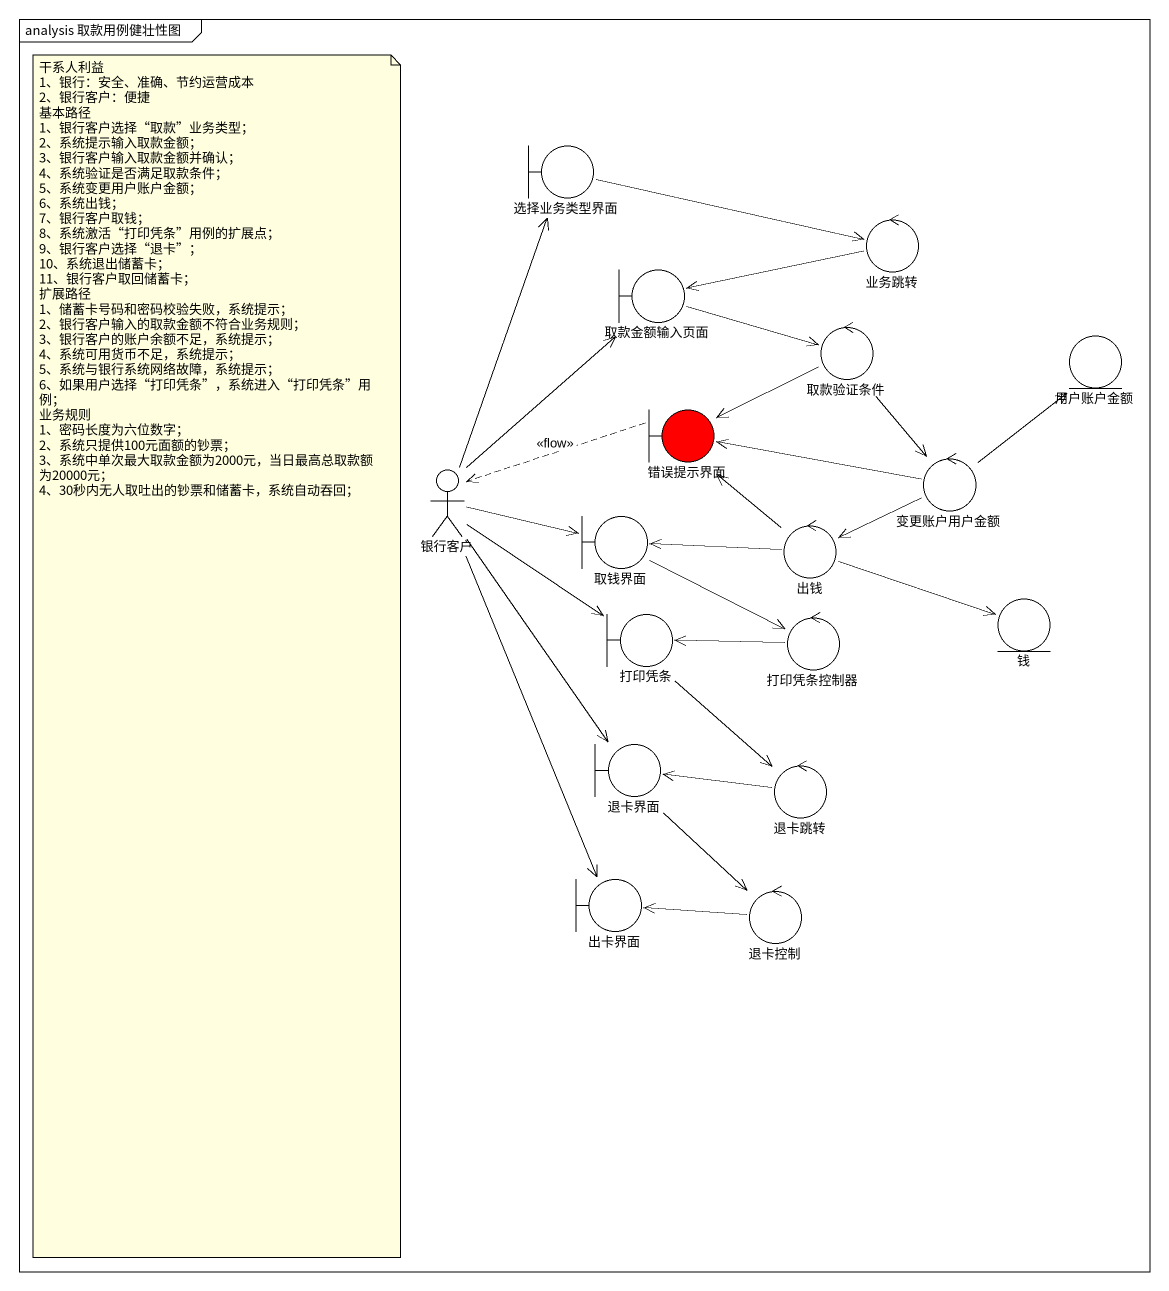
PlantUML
@startuml
mainframe analysis 取款用例健壮性图
boundary 选择业务类型界面
control 业务跳转
boundary 取款金额输入页面
control 取款验证条件
entity 用户账户金额
boundary 错误提示界面 #FF0000
actor 银行客户
control 变更账户用户金额
boundary 取钱界面
control 出钱
boundary 打印凭条
entity 钱
control 打印凭条控制器
boundary 退卡界面
control 退卡跳转
boundary 出卡界面
control 退卡控制
选择业务类型界面 -right-> 业务跳转
业务跳转 -left-> 取款金额输入页面
取款金额输入页面 -right-> 取款验证条件
取款验证条件 -left-> 错误提示界面
取款验证条件 --> 变更账户用户金额
错误提示界面 .left.> 银行客户 : <<flow>>
银行客户 -up-> 选择业务类型界面
银行客户 -up-> 取款金额输入页面
银行客户 -right-> 取钱界面
银行客户 --> 打印凭条
银行客户 --> 退卡界面
银行客户 --> 出卡界面
变更账户用户金额 -up-> 用户账户金额
变更账户用户金额 -left-> 错误提示界面
变更账户用户金额 -left-> 出钱
取钱界面 -right-> 打印凭条控制器
出钱 -up-> 错误提示界面
出钱 -left-> 取钱界面
出钱 -right-> 钱
打印凭条 --> 退卡跳转
打印凭条控制器 -left-> 打印凭条
退卡界面 --> 退卡控制
退卡跳转 -left-> 退卡界面
退卡控制 -left-> 出卡界面
note as N1
  干系人利益
  1、银行：安全、准确、节约运营成本
  2、银行客户：便捷
  基本路径
  1、银行客户选择“取款”业务类型；
  2、系统提示输入取款金额；
  3、银行客户输入取款金额并确认；
  4、系统验证是否满足取款条件；
  5、系统变更用户账户金额；
  6、系统出钱；
  7、银行客户取钱；
  8、系统激活“打印凭条”用例的扩展点；
  9、银行客户选择“退卡”；
  10、系统退出储蓄卡；
  11、银行客户取回储蓄卡；
  扩展路径
  1、储蓄卡号码和密码校验失败，系统提示；
  2、银行客户输入的取款金额不符合业务规则；
  3、银行客户的账户余额不足，系统提示；
  4、系统可用货币不足，系统提示；
  5、系统与银行系统网络故障，系统提示；
  6、如果用户选择“打印凭条”，系统进入“打印凭条”用例；
  业务规则
  1、密码长度为六位数字；
  2、系统只提供100元面额的钞票；
  3、系统中单次最大取款金额为2000元，当日最高总取款额为20000元；
  4、30秒内无人取吐出的钞票和储蓄卡，系统自动吞回；
end note
@enduml
